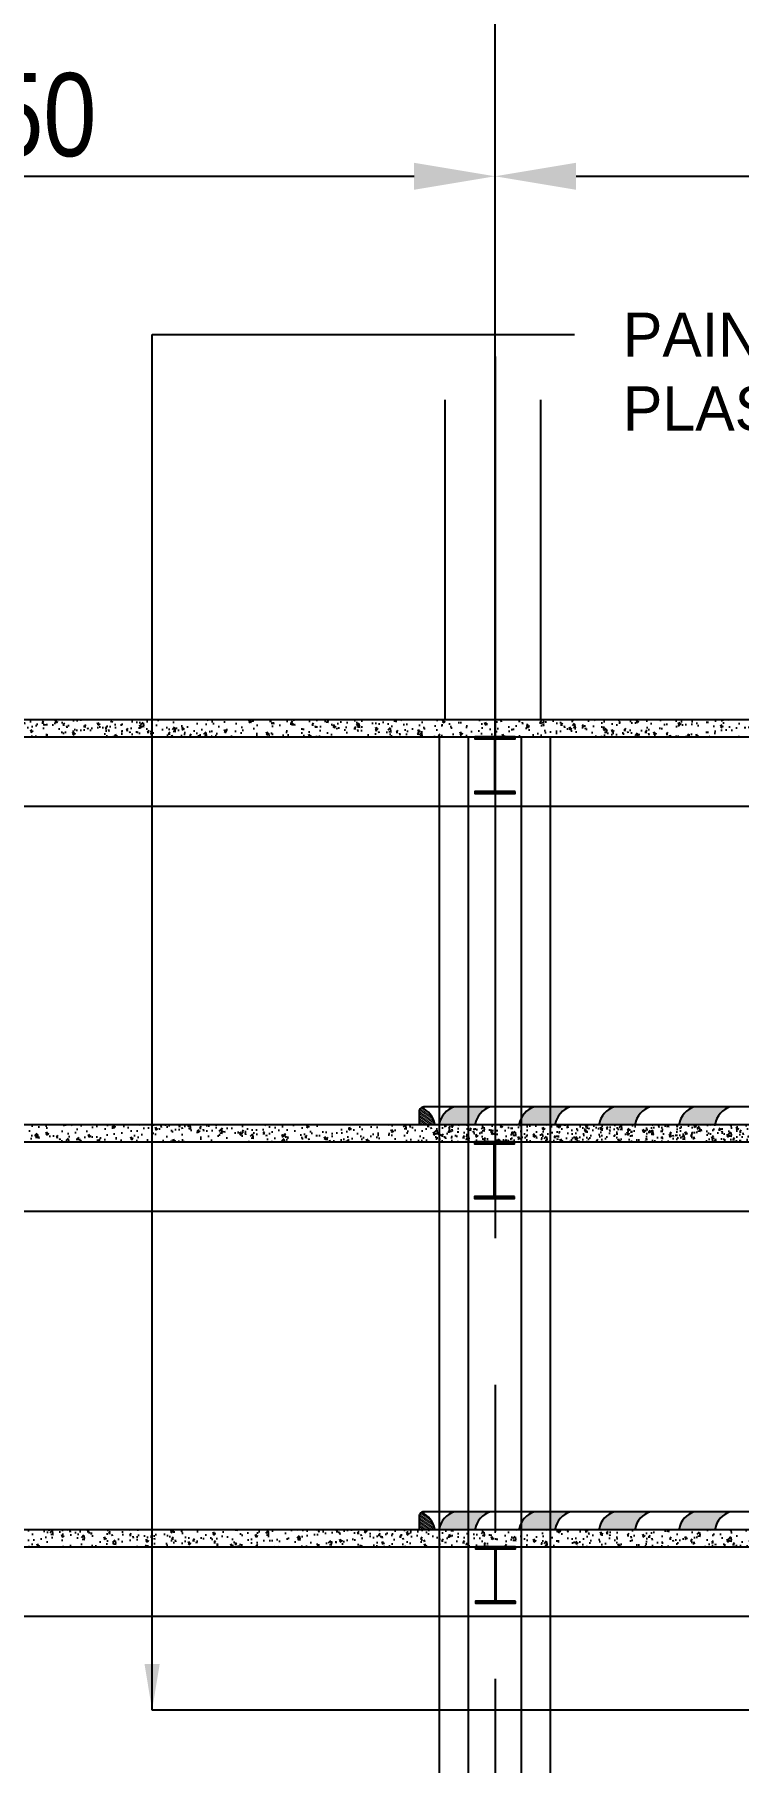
# Model space of a CAD drawing. Header units: millimetres. Extents: x 2148 to 2681, y 758 to 986.
# Drawn here: x 2202.1 to 2205.14, y 787.39 to 794.86 of the extents above; entities that cross this region are included whole.
import ezdxf

# ---------------------------------------------------------------- set-up
doc = ezdxf.new("R2010")
doc.units = ezdxf.units.MM
doc.linetypes.add('CENTER2', pattern=[28.575, 19.05, -3.175, 3.175, -3.175])
doc.linetypes.add('PHANTOMX2', pattern=[5, 2.5, -0.5, 0.5, -0.5, 0.5, -0.5])
for name, color, linetype in [('0.4', 121, 'Continuous'), ('D', 1, 'Continuous'), ('DR', 7, 'Continuous'), ('grid', 241, 'PHANTOMX2'), ('hacht', 8, 'Continuous'), ('HATCH', 8, 'Continuous'), ('S_GRID LINES', 252, 'Continuous')]:
    doc.layers.add(name, color=color, linetype=linetype)
doc.styles.add('ARIALNW', font='ARIALN.TTF')
doc.styles.add('MMTX$0$ESMX$0$X-OPTA1D', font='x-opta1d')
doc.dimstyles.new('DIM 200', dxfattribs={"dimtxt": 0.36, "dimasz": 0.35, "dimexe": 0.1, "dimexo": 0, "dimgap": 0.08, "dimtad": 1, "dimlfac": 2, "dimrnd": 0.005, "dimzin": 1, "dimdsep": 46, "dimtxsty": 'ARIALNW', "dimcen": 0.09, "dimclrd": 6, "dimclre": 6, "dimclrt": 13, "dimadec": 0, "dimazin": 0, "dimtfac": 1, "dimtofl": 0, "dimtmove": 2, "dimatfit": 3, "dimfxl": 1, "dimtolj": 1, "dimtzin": 0, "dimarcsym": 0})
pattern_1 = [(50, (280.88047, -748.60761), (0.0910923345, -0.0079695428), [0.009525, -0.104775]), (355, (280.88047, -748.60761), (-0.017621413, 0.0955283214), [0.00762, -0.08382]), (100.451, (280.88806, -748.60828), (0.0734712508, 0.087558344), [0.008095, -0.089045]), (46.1842, (280.88047, -748.58221), (0.1355395204, -0.021021164), [0.0142875, -0.1571625]), (96.6356, (280.89177, -748.58396), (0.118702117, 0.123712778), [0.0121425, -0.1335675]), (351.184, (280.88047, -748.58221), (0.118702303, 0.123712559), [0.01143, -0.12573]), (21, (280.89317, -748.58856), (0.07580744, -0.0511327593), [0.009525, -0.104775]), (326, (280.89317, -748.58856), (0.030901014, 0.092093983), [0.00762, -0.08382]), (71.4514, (280.89949, -748.59282), (0.1067082454, 0.040961429), [0.008095, -0.089045]), (37.5, (280.88047, -748.607613), (0.00154430163, 0.04227751944), [0, -0.082804, 0, -0.08509, 0, -0.0841375]), (7.5, (280.88047, -748.607613), (0.03340983126, 0.0500902874), [0, -0.048514, 0, -0.080899, 0, -0.0320675]), (327.5, (280.85215, -748.607613), (0.0677952976, -0.002864372), [0, -0.03175, 0, -0.09906, 0, -0.131445]), (317.5, (280.83945, -748.607613), (0.0740645907, 0.0127132455), [0, -0.041275, 0, -0.065786, 0, -0.093345])]
pattern_2 = [(50, (280.88047, -746.85761), (0.0910923345, -0.0079695428), [0.009525, -0.104775]), (355, (280.88047, -746.85761), (-0.017621413, 0.0955283214), [0.00762, -0.08382]), (100.451, (280.88806, -746.85828), (0.0734712508, 0.087558344), [0.008095, -0.089045]), (46.1842, (280.88047, -746.83221), (0.1355395204, -0.021021164), [0.0142875, -0.1571625]), (96.6356, (280.89177, -746.83396), (0.118702117, 0.123712778), [0.0121425, -0.1335675]), (351.184, (280.88047, -746.83221), (0.118702303, 0.123712559), [0.01143, -0.12573]), (21, (280.89317, -746.83856), (0.07580744, -0.0511327593), [0.009525, -0.104775]), (326, (280.89317, -746.83856), (0.030901014, 0.092093983), [0.00762, -0.08382]), (71.4514, (280.89949, -746.84282), (0.1067082454, 0.040961429), [0.008095, -0.089045]), (37.5, (280.88047, -746.857613), (0.00154430163, 0.04227751944), [0, -0.082804, 0, -0.08509, 0, -0.0841375]), (7.5, (280.88047, -746.857613), (0.03340983126, 0.0500902874), [0, -0.048514, 0, -0.080899, 0, -0.0320675]), (327.5, (280.85215, -746.857613), (0.0677952976, -0.002864372), [0, -0.03175, 0, -0.09906, 0, -0.131445]), (317.5, (280.83945, -746.857613), (0.0740645907, 0.0127132455), [0, -0.041275, 0, -0.065786, 0, -0.093345])]

# ---------------------------------------------------------------- blocks, each defined once
blk = doc.blocks.new('*D2212')
at = {"color": 6, "lineweight": -2, "transparency": 16777216}
for p, q in [((2199.845, 792.0702), (2199.845, 794.3504)), ((2204.0923, 791.8271), (2204.0923, 794.3504)), ((2200.195, 794.2504), (2203.7423, 794.2504))]:
    blk.add_line(p, q, dxfattribs=at)
at = {"color": 6, "transparency": 16777216}
for points in [[(2200.195, 794.3088), (2200.195, 794.1921), (2199.845, 794.2504)], [(2203.7423, 794.3088), (2203.7423, 794.1921), (2204.0923, 794.2504)]]:
    blk.add_solid(points, dxfattribs=at)
at = {"layer": 'Defpoints', "color": 0, "transparency": 16777216}
for p in [(2204.0923, 794.2504), (2199.845, 792.0702, 0), (2204.0923, 791.8271, 0)]:
    blk.add_point(p, dxfattribs=at)
at = {"color": 13, "transparency": 16777216, "insert": (2201.9687, 794.5142), "char_height": 0.36, "attachment_point": 5, "style": 'ARIALNW'}
blk.add_mtext('\\A1;8.50', dxfattribs=at)
blk = doc.blocks.new('*D2213')
at = {"color": 6, "lineweight": -2, "transparency": 16777216}
for p, q in [((2204.0923, 792.0287), (2204.0923, 794.3504)), ((2208.3413, 791.8271), (2208.3413, 794.3504)), ((2204.4423, 794.2504), (2207.9913, 794.2504))]:
    blk.add_line(p, q, dxfattribs=at)
at = {"color": 6, "transparency": 16777216}
for points in [[(2204.4423, 794.3088), (2204.4423, 794.1921), (2204.0923, 794.2504)], [(2207.9913, 794.3088), (2207.9913, 794.1921), (2208.3413, 794.2504)]]:
    blk.add_solid(points, dxfattribs=at)
at = {"layer": 'Defpoints', "color": 0, "transparency": 16777216}
for p in [(2208.3413, 794.2504), (2204.0923, 792.0287, 0), (2208.3413, 791.8271, 0)]:
    blk.add_point(p, dxfattribs=at)
at = {"color": 13, "transparency": 16777216, "insert": (2206.2168, 794.5142), "char_height": 0.36, "attachment_point": 5, "style": 'ARIALNW'}
blk.add_mtext('\\A1;8.50', dxfattribs=at)

msp = doc.modelspace()

# ---------------------------------------------------------------- hatches: boundary and pattern name
at = {"layer": 'D'}
h = msp.add_hatch(dxfattribs=at)
h.set_pattern_fill('AR-CONC', color=256, scale=0.0005, style=0)
h.set_pattern_definition(pattern_1)
h.paths.add_polyline_path([(2202.5275224, 791.9021405), (2201.1726004, 791.9021405), (2201.1726004, 791.8271405), (2202.5275224, 791.8271405)])
h = msp.add_hatch(dxfattribs=at)
h.set_pattern_fill('AR-CONC', color=256, scale=0.0005, style=0)
h.set_pattern_definition(pattern_1)
h.paths.add_polyline_path([(2203.815051, 791.9021405), (2202.5275224, 791.9021405), (2202.5275224, 791.8271405), (2203.815051, 791.8271405)])
h = msp.add_hatch(dxfattribs=at)
h.set_pattern_fill('AR-CONC', color=256, scale=0.0005, style=0)
h.set_pattern_definition(pattern_1)
h.paths.add_polyline_path([(2204.9471421, 791.9021405), (2203.815051, 791.9021405), (2203.815051, 791.8271405), (2204.9471421, 791.8271405)])
h = msp.add_hatch(dxfattribs=at)
h.set_pattern_fill('AR-CONC', color=256, scale=0.0005, style=0)
h.set_pattern_definition(pattern_1)
h.paths.add_polyline_path([(2206.3120535, 791.9021405), (2204.9571316, 791.9021405), (2204.9571316, 791.8271405), (2206.3120535, 791.8271405)])
h = msp.add_hatch(dxfattribs=at)
h.set_pattern_fill('DOTS', color=256, scale=0.001, angle=4.02526987, style=0)
h.set_pattern_definition([(4.02526987, (298.250217, -746.8563933), (0.0006803551272, 0.0016393023557), [0, -0.0015875])])
edge = h.paths.add_edge_path()
edge.add_arc((2203.78674, 790.205676), 0.0227943, 121.87147833, 180.49772234)
edge.add_line((2203.7639465, 790.205478), (2203.7641729, 790.1533603))
edge.add_line((2203.7641729, 790.1533603), (2203.8318816, 790.1533603))
edge.add_arc((2203.7358472, 790.1353923), 0.0977008, 10.59752916, 66.56463581)
h = msp.add_hatch(dxfattribs=at)
h.set_pattern_fill('DOTS', color=256, scale=0.001, angle=4.02526987, style=0)
h.set_pattern_definition([(175.97473013, (4109.4327708, -746.8563933), (-0.0006803551272, 0.0016393023557), [0, -0.0015875])])
h.paths.add_polyline_path([(2203.8511063, 790.1533603, -0.274956796), (2203.9171008, 790.2283603), (2204.0726448, 790.2283603, 0.274956796), (2204.0066503, 790.1533603)])
h = msp.add_hatch(dxfattribs=at)
h.set_pattern_fill('DOTS', color=256, scale=0.001, angle=4.02526987, style=0)
h.set_pattern_definition([(175.97473013, (4109.7781842, -746.8563933), (-0.0006803551272, 0.0016393023557), [0, -0.0015875])])
h.paths.add_polyline_path([(2204.1965197, 790.1533603, -0.274956796), (2204.2625143, 790.2283603), (2204.4180583, 790.2283603, 0.274956796), (2204.3520637, 790.1533603)])
h = msp.add_hatch(dxfattribs=at)
h.set_pattern_fill('DOTS', color=256, scale=0.001, angle=4.02526987, style=0)
h.set_pattern_definition([(175.97473013, (4110.1235977, -746.8563933), (-0.0006803551272, 0.0016393023557), [0, -0.0015875])])
h.paths.add_polyline_path([(2204.5419332, 790.1533603, -0.274956796), (2204.6079277, 790.2283603), (2204.7634717, 790.2283603, 0.274956796), (2204.6974772, 790.1533603)])
h = msp.add_hatch(dxfattribs=at)
h.set_pattern_fill('DOTS', color=256, scale=0.001, angle=4.02526987, style=0)
h.set_pattern_definition([(175.97473013, (4110.4690111, -746.8563933), (-0.0006803551272, 0.0016393023557), [0, -0.0015875])])
h.paths.add_polyline_path([(2204.8873466, 790.1533603, -0.274956796), (2204.9533412, 790.2283603), (2205.1088852, 790.2283603, 0.274956796), (2205.0428906, 790.1533603)])
h = msp.add_hatch(dxfattribs=at)
h.set_pattern_fill('AR-CONC', color=256, scale=0.0005, style=0)
h.set_pattern_definition(pattern_1)
h.paths.add_polyline_path([(2202.8352916, 790.1521405), (2201.547763, 790.1521405), (2201.547763, 790.0771405), (2202.8352916, 790.0771405)])
h = msp.add_hatch(dxfattribs=at)
h.set_pattern_fill('AR-CONC', color=256, scale=0.0005, style=0)
h.set_pattern_definition(pattern_1)
h.paths.add_polyline_path([(2203.8522411, 790.1521405), (2202.8352916, 790.1521405), (2202.8352916, 790.0771405), (2203.8522411, 790.0771405)])
h = msp.add_hatch(dxfattribs=at)
h.set_pattern_fill('AR-CONC', color=256, scale=0.0005, style=0)
h.set_pattern_definition(pattern_1)
h.paths.add_polyline_path([(2204.2065351, 790.1521405), (2204.2065351, 790.0771405), (2204.332555, 790.0771405), (2204.332555, 790.1521405)])
h.paths.add_polyline_path([(2204.0922608, 790.1521405), (2204.0922608, 790.0771405), (2204.176646, 790.0771405), (2204.2065351, 790.0771405), (2204.2065351, 790.1521405)])
h.paths.add_polyline_path([(2204.0922608, 790.1521405), (2203.9776356, 790.1521405), (2203.9776356, 790.0771405), (2204.0922608, 790.0771405)])
h.paths.add_polyline_path([(2203.8522411, 790.1521405), (2203.8522411, 790.0771405), (2203.9776356, 790.0771405), (2203.9776356, 790.1521405)])
h = msp.add_hatch(dxfattribs=at)
h.set_pattern_fill('AR-CONC', color=256, scale=0.0005, style=0)
h.set_pattern_definition(pattern_2)
h.paths.add_polyline_path([(2204.332555, 790.0771405), (2204.332555, 790.1521405), (2204.2065351, 790.1521405), (2204.2065351, 790.0771405)])
h.paths.add_polyline_path([(2204.2065351, 790.1521405), (2204.0922608, 790.1521405), (2204.0922608, 790.0771405), (2204.1811148, 790.0771405), (2204.2065351, 790.0771405)])
h.paths.add_polyline_path([(2203.9776356, 790.1521405), (2203.9776356, 790.0771405), (2204.0922608, 790.0771405), (2204.0922608, 790.1521405)])
h.paths.add_polyline_path([(2203.8522411, 790.1521405), (2203.8522411, 790.0771405), (2203.9776356, 790.0771405), (2203.9776356, 790.1521405)])
h = msp.add_hatch(dxfattribs=at)
h.set_pattern_fill('AR-CONC', color=256, scale=0.0005, style=0)
h.set_pattern_definition(pattern_1)
h.paths.add_polyline_path([(2205.6402666, 790.1521405), (2204.332555, 790.1521405), (2204.332555, 790.0771405), (2205.6402666, 790.0771405)])
h = msp.add_hatch(dxfattribs=at)
h.set_pattern_fill('AR-CONC', color=256, scale=0.0005, style=0)
h.set_pattern_definition(pattern_2)
h.paths.add_polyline_path([(2205.6402666, 790.1521405), (2204.332555, 790.1521405), (2204.332555, 790.0771405), (2205.6402666, 790.0771405)])
h = msp.add_hatch(dxfattribs=at)
h.set_pattern_fill('DOTS', color=256, scale=0.001, angle=4.02526987, style=0)
h.set_pattern_definition([(4.02526987, (298.250217, -748.6063933), (0.0006803551272, 0.0016393023557), [0, -0.0015875])])
edge = h.paths.add_edge_path()
edge.add_arc((2203.78674, 788.455676), 0.0227943, 121.87147833, 180.49772234)
edge.add_line((2203.7639465, 788.455478), (2203.7641729, 788.4033603))
edge.add_line((2203.7641729, 788.4033603), (2203.8318816, 788.4033603))
edge.add_arc((2203.7358472, 788.3853923), 0.0977008, 10.59752916, 66.56463581)
h = msp.add_hatch(dxfattribs=at)
h.set_pattern_fill('DOTS', color=256, scale=0.001, angle=4.02526987, style=0)
h.set_pattern_definition([(175.97473013, (4109.4327708, -748.6063933), (-0.0006803551272, 0.0016393023557), [0, -0.0015875])])
h.paths.add_polyline_path([(2203.8511063, 788.4033603, -0.274956796), (2203.9171008, 788.4783603), (2204.0726448, 788.4783603, 0.274956796), (2204.0066503, 788.4033603)])
h = msp.add_hatch(dxfattribs=at)
h.set_pattern_fill('DOTS', color=256, scale=0.001, angle=4.02526987, style=0)
h.set_pattern_definition([(175.97473013, (4109.7781842, -748.6063933), (-0.0006803551272, 0.0016393023557), [0, -0.0015875])])
h.paths.add_polyline_path([(2204.1965197, 788.4033603, -0.274956796), (2204.2625143, 788.4783603), (2204.4180583, 788.4783603, 0.274956796), (2204.3520637, 788.4033603)])
h = msp.add_hatch(dxfattribs=at)
h.set_pattern_fill('DOTS', color=256, scale=0.001, angle=4.02526987, style=0)
h.set_pattern_definition([(175.97473013, (4110.1235977, -748.6063933), (-0.0006803551272, 0.0016393023557), [0, -0.0015875])])
h.paths.add_polyline_path([(2204.5419332, 788.4033603, -0.274956796), (2204.6079277, 788.4783603), (2204.7634717, 788.4783603, 0.274956796), (2204.6974772, 788.4033603)])
h = msp.add_hatch(dxfattribs=at)
h.set_pattern_fill('DOTS', color=256, scale=0.001, angle=4.02526987, style=0)
h.set_pattern_definition([(175.97473013, (4110.4690111, -748.6063933), (-0.0006803551272, 0.0016393023557), [0, -0.0015875])])
h.paths.add_polyline_path([(2204.8873466, 788.4033603, -0.274956796), (2204.9533412, 788.4783603), (2205.1088852, 788.4783603, 0.274956796), (2205.0428906, 788.4033603)])
h = msp.add_hatch(dxfattribs=at)
h.set_pattern_fill('AR-CONC', color=256, scale=0.0005, style=0)
h.set_pattern_definition(pattern_1)
h.paths.add_polyline_path([(2201.6045912, 788.4021405), (2201.6045912, 788.3271405), (2202.8921198, 788.3271405), (2202.8921198, 788.4021405)])
h = msp.add_hatch(dxfattribs=at)
h.set_pattern_fill('AR-CONC', color=256, scale=0.0005, style=0)
h.set_pattern_definition(pattern_1)
h.paths.add_polyline_path([(2203.8522411, 788.3271405), (2203.8522411, 788.4021405), (2202.8921198, 788.4021405), (2202.8921198, 788.3271405)])
h = msp.add_hatch(dxfattribs=at)
h.set_pattern_fill('AR-CONC', color=256, scale=0.0005, style=0)
h.set_pattern_definition(pattern_1)
h.paths.add_polyline_path([(2204.332555, 788.3271405), (2204.332555, 788.4021405), (2204.2065351, 788.4021405), (2204.2065351, 788.3271405)])
h.paths.add_polyline_path([(2204.2065351, 788.4021405), (2204.0922608, 788.4021405), (2204.0922608, 788.3271405), (2204.1811148, 788.3271405), (2204.2065351, 788.3271405)])
h.paths.add_polyline_path([(2203.9776356, 788.4021405), (2203.9776356, 788.3271405), (2204.0922608, 788.3271405), (2204.0922608, 788.4021405)])
h.paths.add_polyline_path([(2203.8522411, 788.4021405), (2203.8522411, 788.3271405), (2203.9776356, 788.3271405), (2203.9776356, 788.4021405)])
h = msp.add_hatch(dxfattribs=at)
h.set_pattern_fill('AR-CONC', color=256, scale=0.0005, style=0)
h.set_pattern_definition(pattern_1)
h.paths.add_polyline_path([(2205.6402666, 788.4021405), (2204.332555, 788.4021405), (2204.332555, 788.3271405), (2205.6402666, 788.3271405)])
at = {"layer": 'HATCH', "ltscale": 0.5}
h = msp.add_hatch(dxfattribs=at)
h.set_pattern_fill('ANSI31', color=256, scale=0.008573, style=0)
h.set_pattern_definition([(45, (70568.7426869, 3148.2174702), (-0.000757771095196, 0.000757771095196), [])])
edge = h.paths.add_edge_path()
edge.add_line((2204.1788943, 791.5913774), (2204.0980426, 791.5913774))
edge.add_arc((2204.0980426, 791.5947208), 0.0033433, 174.09726707, 269.99999992, ccw=False)
edge.add_line((2204.094717, 791.5950646), (2204.094717, 791.8148802))
edge.add_arc((2204.0980426, 791.815224), 0.0033433, 89.63455454, 185.90273272, ccw=False)
edge.add_line((2204.098064, 791.8185673), (2204.1788943, 791.8185673))
edge.add_line((2204.1788943, 791.8185673), (2204.1788943, 791.8271405))
edge.add_line((2204.1788943, 791.8271405), (2204.0056273, 791.8271405))
edge.add_line((2204.0056273, 791.8271405), (2204.0056273, 791.8185673))
edge.add_line((2204.0056273, 791.8185673), (2204.0862225, 791.8185673))
edge.add_arc((2204.0862438, 791.815224), 0.0033433, -4.29209344, 90.36544518, ccw=False)
edge.add_line((2204.0895777, 791.8149738), (2204.0895777, 791.594971))
edge.add_arc((2204.0862438, 791.5947208), 0.0033433, -89.99999963, 4.29209365, ccw=False)
edge.add_line((2204.0862438, 791.5913774), (2204.0056273, 791.5913774))
edge.add_line((2204.0056273, 791.5913774), (2204.0056273, 791.5828042))
edge.add_line((2204.0056273, 791.5828042), (2204.1788943, 791.5828042))
edge.add_line((2204.1788943, 791.5828042), (2204.1788943, 791.5913774))
h = msp.add_hatch(dxfattribs=at)
h.set_pattern_fill('ANSI31', color=256, scale=0.008573, style=0)
h.set_pattern_definition([(45, (70568.7404386, 3146.4674702), (-0.000757771095196, 0.000757771095196), [])])
edge = h.paths.add_edge_path()
edge.add_line((2204.176646, 789.8413774), (2204.0957943, 789.8413774))
edge.add_arc((2204.0957943, 789.8447208), 0.0033433, 174.09726706, 269.99999992, ccw=False)
edge.add_line((2204.0924687, 789.8450646), (2204.0924687, 790.0648802))
edge.add_arc((2204.0957943, 790.065224), 0.0033433, 89.63455454, 185.90273272, ccw=False)
edge.add_line((2204.0958157, 790.0685673), (2204.176646, 790.0685673))
edge.add_line((2204.176646, 790.0685673), (2204.176646, 790.0771405))
edge.add_line((2204.176646, 790.0771405), (2204.003379, 790.0771405))
edge.add_line((2204.003379, 790.0771405), (2204.003379, 790.0685673))
edge.add_line((2204.003379, 790.0685673), (2204.0839742, 790.0685673))
edge.add_arc((2204.0839955, 790.065224), 0.0033433, -4.29209344, 90.36544518, ccw=False)
edge.add_line((2204.0873294, 790.0649738), (2204.0873294, 789.844971))
edge.add_arc((2204.0839955, 789.8447208), 0.0033433, -89.99999963, 4.29209366, ccw=False)
edge.add_line((2204.0839955, 789.8413774), (2204.003379, 789.8413774))
edge.add_line((2204.003379, 789.8413774), (2204.003379, 789.8328042))
edge.add_line((2204.003379, 789.8328042), (2204.176646, 789.8328042))
edge.add_line((2204.176646, 789.8328042), (2204.176646, 789.8413774))
h = msp.add_hatch(dxfattribs=at)
h.set_pattern_fill('ANSI31', color=256, scale=0.008573, style=0)
h.set_pattern_definition([(45, (70568.7449074, 3144.7174702), (-0.000757771095196, 0.000757771095196), [])])
edge = h.paths.add_edge_path()
edge.add_line((2204.1811148, 788.0913774), (2204.1002632, 788.0913774))
edge.add_arc((2204.1002632, 788.0947208), 0.0033433, 174.09726707, 269.99999992, ccw=False)
edge.add_line((2204.0969376, 788.0950646), (2204.0969376, 788.3148802))
edge.add_arc((2204.1002632, 788.315224), 0.0033433, 89.63455454, 185.90273272, ccw=False)
edge.add_line((2204.1002845, 788.3185673), (2204.1811148, 788.3185673))
edge.add_line((2204.1811148, 788.3185673), (2204.1811148, 788.3271405))
edge.add_line((2204.1811148, 788.3271405), (2204.0078478, 788.3271405))
edge.add_line((2204.0078478, 788.3271405), (2204.0078478, 788.3185673))
edge.add_line((2204.0078478, 788.3185673), (2204.088443, 788.3185673))
edge.add_arc((2204.0884643, 788.315224), 0.0033433, -4.29209344, 90.36544518, ccw=False)
edge.add_line((2204.0917983, 788.3149738), (2204.0917983, 788.094971))
edge.add_arc((2204.0884643, 788.0947208), 0.0033433, -89.99999963, 4.29209365, ccw=False)
edge.add_line((2204.0884643, 788.0913774), (2204.0078478, 788.0913774))
edge.add_line((2204.0078478, 788.0913774), (2204.0078478, 788.0828042))
edge.add_line((2204.0078478, 788.0828042), (2204.1811148, 788.0828042))
edge.add_line((2204.1811148, 788.0828042), (2204.1811148, 788.0913774))

# ---------------------------------------------------------------- linework, layer by layer
at = {"layer": '0.4', "color": 4, "ltscale": 0.5}
for p, q in [((2177.5935748, 791.9021405, 0), (2212.831817, 791.9021405, 0)), ((2197.6949473, 790.1521405, 0), (2212.831817, 790.1521405, 0)), ((2199.9673305, 788.4021405, 0), (2212.831817, 788.4021405, 0))]:
    msp.add_line(p, q, dxfattribs=at)
at = {"layer": 'D', "color": 8, "ltscale": 0.5}
for p, q in [((2203.8764534, 791.9021405, -0.0000001), (2203.8764534, 793.2843737, -0.0000001)), ((2204.2902413, 791.9021405, 0), (2204.2902413, 793.2843737, 0)), ((2203.8522411, 785.4021405, -0.0000001), (2203.8522411, 791.8271405, -0.0000001)), ((2204.332555, 785.4021405, 0), (2204.332555, 791.8271405, 0))]:
    msp.add_line(p, q, dxfattribs=at)
at = {"layer": 'D', "color": 3, "ltscale": 0.5}
for p, q in [((2203.9776356, 785.4021405, 0), (2203.9776356, 791.8271405, 0)), ((2204.2065351, 785.4021405, 0), (2204.2065351, 791.8271405, 0))]:
    msp.add_line(p, q, dxfattribs=at)
at = {"layer": 'D', "ltscale": 0.5}
for p, q in [((2208.6311892, 790.2283603, 0), (2203.7845038, 790.2283603, 0)), ((2208.6435639, 788.4771405, 0.0000001), (2203.7845038, 788.4783603, 0))]:
    msp.add_line(p, q, dxfattribs=at)
at = {"layer": 'D'}
for p, q in [((2203.7639457, 790.205676, 0.0000003), (2203.7641729, 790.1533603, 0.0000003)), ((2203.7639457, 788.455676, 0.0000003), (2203.7641729, 788.4033603, 0.0000003))]:
    msp.add_line(p, q, dxfattribs=at)
at = {"layer": 'D', "color": 3, "ltscale": 0.5, "elevation": 0}
for points in [[(2204.1788943, 791.5913774), (2204.0980426, 791.5913774, -0.444720244), (2204.094717, 791.5950646), (2204.094717, 791.8148802, -0.446631522), (2204.098064, 791.8185673), (2204.1788943, 791.8185673), (2204.1788943, 791.8271405), (2204.0056273, 791.8271405), (2204.0056273, 791.8185673), (2204.0862225, 791.8185673, -0.438228127), (2204.0895777, 791.8149738), (2204.0895777, 791.594971, -0.436328672), (2204.0862438, 791.5913774), (2204.0056273, 791.5913774), (2204.0056273, 791.5828042), (2204.1788943, 791.5828042)], [(2204.176646, 789.8413774), (2204.0957943, 789.8413774, -0.444720244), (2204.0924687, 789.8450646), (2204.0924687, 790.0648802, -0.446631522), (2204.0958157, 790.0685673), (2204.176646, 790.0685673), (2204.176646, 790.0771405), (2204.003379, 790.0771405), (2204.003379, 790.0685673), (2204.0839742, 790.0685673, -0.438228127), (2204.0873294, 790.0649738), (2204.0873294, 789.844971, -0.436328672), (2204.0839955, 789.8413774), (2204.003379, 789.8413774), (2204.003379, 789.8328042), (2204.176646, 789.8328042)], [(2204.1811148, 788.0913774), (2204.1002632, 788.0913774, -0.444720244), (2204.0969376, 788.0950646), (2204.0969376, 788.3148802, -0.446631522), (2204.1002845, 788.3185673), (2204.1811148, 788.3185673), (2204.1811148, 788.3271405), (2204.0078478, 788.3271405), (2204.0078478, 788.3185673), (2204.088443, 788.3185673, -0.438228127), (2204.0917983, 788.3149738), (2204.0917983, 788.094971, -0.436328672), (2204.0884643, 788.0913774), (2204.0078478, 788.0913774), (2204.0078478, 788.0828042), (2204.1811148, 788.0828042)]]:
    msp.add_lwpolyline(points, format="xyb", close=True, dxfattribs=at)
at = {"layer": 'D'}
for centre, radius, start, end in [((2203.78674, 790.205676, 0.0000003), 0.0227943, 95.62979577, 188.09692939), ((2203.7358472, 790.1353923, 0), 0.0977008, 10.59752916, 66.56463578), ((2203.9471406, 790.1353923, 0.0000002), 0.0977008, 107.90667142, 169.40247084), ((2204.1026847, 790.1353923, 0.0000001), 0.0977008, 107.90667142, 169.40247084), ((2204.2925541, 790.1353923, 0.0000001), 0.0977008, 107.90667142, 169.40247084), ((2204.4480981, 790.1353923, 0), 0.0977008, 107.90667142, 169.40247084), ((2204.6379675, 790.1353923, 0), 0.0977008, 107.90667142, 169.40247084), ((2204.7935115, 790.1353923, -0.0000001), 0.0977008, 107.90667142, 169.40247084), ((2204.983381, 790.1353923, -0.0000001), 0.0977008, 107.90667142, 169.40247084), ((2205.138925, 790.1353923, -0.0000002), 0.0977008, 107.90667142, 169.40247084), ((2203.78674, 788.455676, 0.0000003), 0.0227943, 95.62979577, 188.09692939), ((2203.7358472, 788.3853923, 0), 0.0977008, 10.59752916, 66.56463578), ((2203.9471406, 788.3853923, 0.0000002), 0.0977008, 107.90667142, 169.40247084), ((2204.1026847, 788.3853923, 0.0000001), 0.0977008, 107.90667142, 169.40247084), ((2204.2925541, 788.3853923, 0.0000001), 0.0977008, 107.90667142, 169.40247084), ((2204.4480981, 788.3853923, 0), 0.0977008, 107.90667142, 169.40247084), ((2204.6379675, 788.3853923, 0), 0.0977008, 107.90667142, 169.40247084), ((2204.7935115, 788.3853923, -0.0000001), 0.0977008, 107.90667142, 169.40247084), ((2204.983381, 788.3853923, -0.0000001), 0.0977008, 107.90667142, 169.40247084), ((2205.138925, 788.3853923, -0.0000002), 0.0977008, 107.90667142, 169.40247084)]:
    msp.add_arc(centre, radius, start, end, dxfattribs=at)
at = {"layer": 'DR', "ltscale": 0.5}
for p, q in [((2177.5935748, 791.8271405, 0), (2212.831817, 791.8271405, 0)), ((2197.6949473, 790.0771405, 0), (2212.831817, 790.0771405, 0)), ((2186.1463407, 788.3271405, 0), (2212.831817, 788.3271405, 0))]:
    msp.add_line(p, q, dxfattribs=at)
at = {"layer": 'grid', "ltscale": 0.7}
msp.add_line((2204.0922608, 793.4713587, 0), (2204.0922608, 795.1171836, 0), dxfattribs=at)
at = {"layer": 'hacht', "color": 8, "ltscale": 0.5}
for p, q in [((2177.5935748, 791.5271405, 0), (2212.831817, 791.5271405, 0)), ((2199.738431, 789.7771405, 0), (2212.831817, 789.7771405, 0)), ((2199.9541063, 788.0271405, 0), (2212.831817, 788.0271405, 0)), ((2199.9541063, 788.0271405, 0), (2212.831817, 788.0271405, 0))]:
    msp.add_line(p, q, dxfattribs=at)
at = {"layer": 'S_GRID LINES', "linetype": 'CENTER2', "ltscale": 0.2}
msp.add_line((2204.0922608, 793.4713587, 0), (2204.0922608, 783.6519466, 0), dxfattribs=at)

# ---------------------------------------------------------------- texts
at = {"color": 2, "insert": (2204.6449606, 793.6611183, 0.0000001), "char_height": 0.1911, "width": 30.155931958, "attachment_point": 1, "style": 'MMTX$0$ESMX$0$X-OPTA1D'}
msp.add_mtext('PAINTED PLAIN CEMENT\\PPLASTER FINISH WALL', dxfattribs=at)

# ---------------------------------------------------------------- dimensions: what is measured, and where the dimension line sits
at = {"color": 2}
for base, p1, p2, picture, middle in [((2204.0922608, 794.2504252, 0), (2199.8450451, 792.0702302, 0), (2204.0922608, 791.8271405, 0), '*D2212', (2201.968653, 794.5142314, 0)), ((2208.3412664, 794.2504252, 0), (2204.0922608, 792.0287191, 0), (2208.3412664, 791.8271405, 0), '*D2213', (2206.2167636, 794.5142314, 0))]:
    dim = msp.add_linear_dim(base=base, p1=p1, p2=p2, dimstyle='DIM 200', dxfattribs=at)
    dim.commit()
    dim.dimension.update_dxf_attribs({"geometry": picture, "text_midpoint": middle})

# ---------------------------------------------------------------- leaders
at = {"layer": 'D'}
for points in [[(2202.6105948, 787.6207578, 0), (2202.6105948, 793.566414, 0), (2204.435741, 793.566414, 0)], [(2209.4604135, 787.6207578, 0), (2202.6105948, 787.6207578, 0), (2202.6105948, 793.566414, 0)], [(2206.1877095, 787.6207578, 0), (2203.2864686, 787.6207578, 0), (2202.6105948, 787.6207578, 0)]]:
    msp.add_leader(points, dimstyle='DIM 200', override={"dimasz": 0.2, "dimtad": 0, "dimfxl": 0.03}, dxfattribs=at)

doc.saveas('drawing.dxf')
